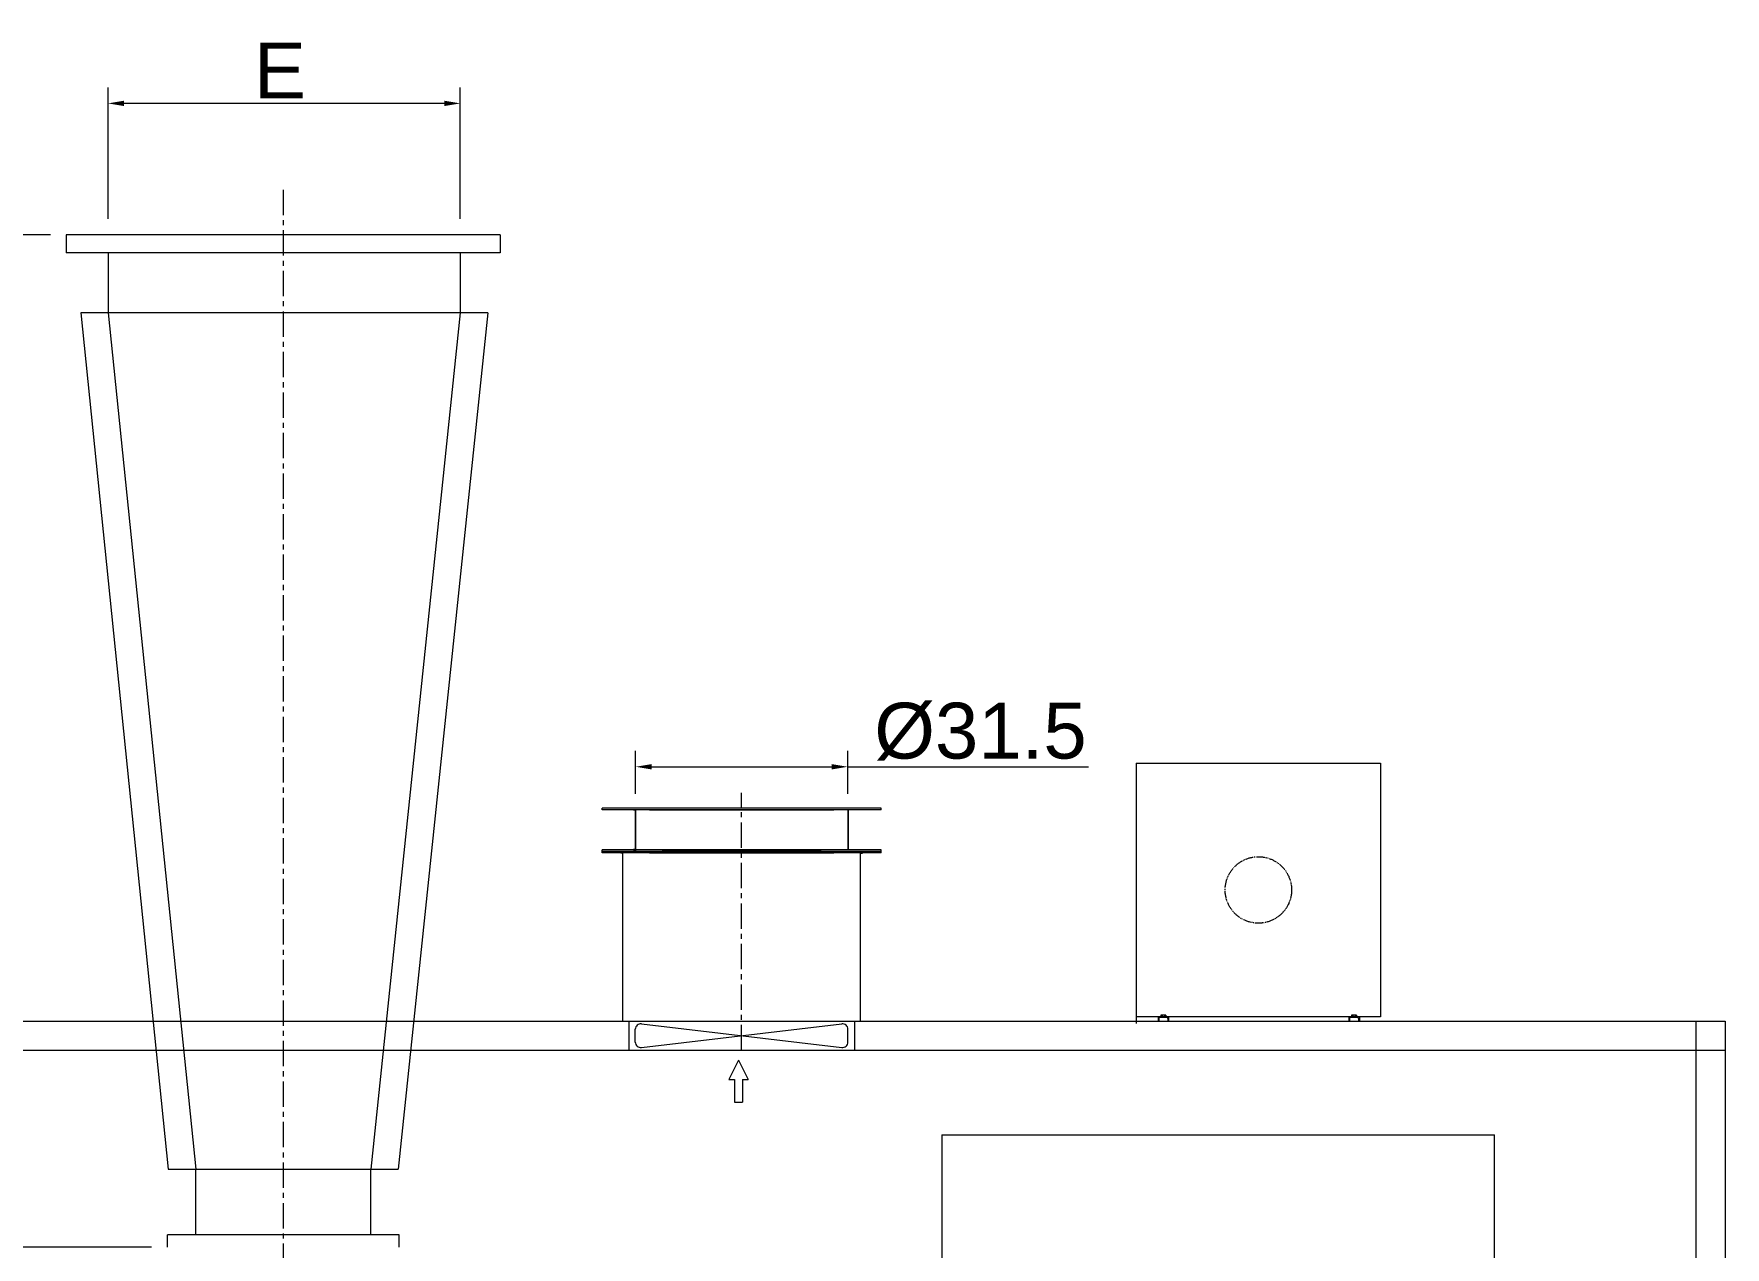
# Model space of a CAD drawing. Header units: inches. Extents: x -7 to 38035, y 41 to 29026.
# Drawn here: x 17080 to 23443, y 19866 to 24428 of the extents above; entities that cross this region are included whole.
import ezdxf

# ---------------------------------------------------------------- set-up
doc = ezdxf.new("R2010")
doc.units = ezdxf.units.IN
doc.header["$MEASUREMENT"] = 0
doc.linetypes.add('CENTER', pattern=[50.8, 31.75, -6.35, 6.35, -6.35])
doc.linetypes.add('EB_DASHDOTDOT', pattern=[45, 30, -3, 3, -3, 3, -3])
doc.layers.get('Defpoints').update_dxf_attribs({"lineweight": 5})
doc.layers.add('CAXA0', color=7, linetype='Continuous', lineweight=5)
doc.layers.add('CAXA1', color=5, linetype='CENTER', lineweight=5)
doc.styles.add('Roman', font='arial.ttf')
doc.styles.get("Standard").update_dxf_attribs({"font": 'arial.ttf'})
doc.dimstyles.new('ISO-25', dxfattribs={"dimscale": 30, "dimtxt": 1.5, "dimasz": 1.5, "dimexe": 2, "dimexo": 2, "dimtad": 1, "dimtih": 1, "dimtoh": 1, "dimdec": 1, "dimlfac": 0.03937, "dimdsep": 46, "dimtxsty": 'Standard', "dimcen": 2.5, "dimclrd": 7, "dimclre": 7, "dimclrt": 7, "dimadec": 0, "dimazin": 0, "dimtfac": 1, "dimtdec": 1, "dimtmove": 0, "dimatfit": 3, "dimfxl": 1, "dimlwd": 5, "dimlwe": 5, "dimarcsym": 0})

# ---------------------------------------------------------------- blocks, each defined once
blk = doc.blocks.new('*D231')
at = {"color": 7, "linetype": 'Continuous', "lineweight": 5, "transparency": 16777216}
for p, q in [((17359.7, 23732.3), (17359.7, 24226.7)), ((18684.5, 23732.3), (18684.5, 24226.7)), ((18624.5, 24166.7), (17419.7, 24166.7))]:
    blk.add_line(p, q, dxfattribs=at)
at = {"color": 7, "transparency": 16777216}
for points in [[(17419.7, 24176.7), (17419.7, 24156.7), (17359.7, 24166.7)], [(18624.5, 24176.7), (18624.5, 24156.7), (18684.5, 24166.7)]]:
    blk.add_solid(points, dxfattribs=at)
at = {"layer": 'Defpoints', "color": 0, "transparency": 16777216}
for p in [(17359.7, 24166.7), (17359.7, 23672.3), (18684.5, 23672.3)]:
    blk.add_point(p, dxfattribs=at)
at = {"color": 7, "lineweight": 5, "transparency": 16777216, "insert": (18006.1, 24290.4), "char_height": 210, "attachment_point": 5, "style": 'Roman'}
blk.add_mtext('E', dxfattribs=at)
blk = doc.blocks.new('*D232')
at = {"color": 7, "linetype": 'Continuous', "lineweight": 5, "transparency": 16777216}
for p, q in [((17142.4, 23672.3), (16360.1, 23672.3)), ((16420.1, 23612.3), (16420.1, 22035.4)), ((16420.1, 19925.9), (16420.1, 21787.9)), ((17523, 19865.9), (16360.1, 19865.9))]:
    blk.add_line(p, q, dxfattribs=at)
at = {"color": 7, "transparency": 16777216}
for points in [[(16410.1, 23612.3), (16430.1, 23612.3), (16420.1, 23672.3)], [(16410.1, 19925.9), (16430.1, 19925.9), (16420.1, 19865.9)]]:
    blk.add_solid(points, dxfattribs=at)
at = {"layer": 'Defpoints', "color": 0, "transparency": 16777216}
for p in [(17202.4, 23672.3), (16420.1, 19865.9), (17583, 19865.9)]:
    blk.add_point(p, dxfattribs=at)
at = {"color": 7, "lineweight": 5, "transparency": 16777216, "insert": (16420.1, 21911.7), "char_height": 210, "attachment_point": 5, "style": 'Roman'}
blk.add_mtext('F', dxfattribs=at)
blk = doc.blocks.new('*D234')
at = {"color": 7, "linetype": 'Continuous', "lineweight": 5, "transparency": 16777216}
for p, q in [((19343.9, 21570.1), (19343.9, 21732.2)), ((20141.9, 21571.1), (20141.9, 21732.2)), ((19403.9, 21672.2), (20081.9, 21672.2)), ((20141.9, 21672.2), (21048, 21672.2))]:
    blk.add_line(p, q, dxfattribs=at)
at = {"color": 7, "transparency": 16777216}
for points in [[(19403.9, 21682.2), (19403.9, 21662.2), (19343.9, 21672.2)], [(20081.9, 21682.2), (20081.9, 21662.2), (20141.9, 21672.2)]]:
    blk.add_solid(points, dxfattribs=at)
at = {"layer": 'Defpoints', "color": 0, "transparency": 16777216}
for p in [(20141.9, 21672.2), (19343.9, 21510.1), (20141.9, 21511.1)]:
    blk.add_point(p, dxfattribs=at)
at = {"color": 7, "lineweight": 5, "transparency": 16777216, "insert": (20641.5, 21804.1), "char_height": 210, "attachment_point": 5, "style": 'Roman'}
blk.add_mtext('%%C31.5', dxfattribs=at)

msp = doc.modelspace()

# ---------------------------------------------------------------- linework, layer by layer
at = {"color": 7, "lineweight": 5}
for p, q in [((18834.73, 23672.31), (17202.37, 23672.31)), ((17202.37, 23672.31), (17202.37, 23604.96)), ((18834.73, 23672.31), (18834.73, 23604.96)), ((18834.73, 23604.96), (17202.37, 23604.96)), ((17359.75, 23604.96), (17359.75, 23379.51)), ((18684.51, 23604.96), (18684.51, 23379.51)), ((18787.55, 23379.51), (17256.73, 23379.51)), ((17256.73, 23379.51), (17586.13, 20158.71)), ((17359.75, 23379.51), (17689.15, 20158.71)), ((18684.51, 23379.51), (18347.95, 20158.71)), ((18787.55, 23379.51), (18450.98, 20158.71)), ((20267.91, 21516.07), (19217.91, 21516.07)), ((19217.91, 21510.07), (19217.91, 21516.07)), ((20267.91, 21510.07), (19217.91, 21510.07)), ((19343.91, 21510.07), (19335.91, 21510.07)), ((19335.91, 21509.07), (19335.91, 21510.07)), ((19342.91, 21509.07), (19335.91, 21509.07)), ((19342.91, 21509.07), (19342.91, 21361.07)), ((19343.91, 21510.07), (19343.91, 21360.07)), ((19396.41, 21510.07), (20089.41, 21510.07)), ((19442.91, 21510.07), (20042.91, 21510.07)), ((20142.91, 21510.07), (20142.91, 21360.07)), ((20143.91, 21509.07), (20143.91, 21361.07)), ((20267.91, 21510.07), (20267.91, 21516.07)), ((19342.91, 21405.07), (19342.91, 21355.07)), ((19343.91, 21405.07), (19343.91, 21354.07)), ((20267.91, 21360.07), (19217.91, 21360.07)), ((19217.91, 21354.07), (19217.91, 21360.07)), ((20267.91, 21354.07), (19217.91, 21354.07)), ((19217.91, 21348.07), (19217.91, 21354.07)), ((20267.91, 21348.07), (19217.91, 21348.07)), ((19296.41, 21348.07), (19288.41, 21348.07)), ((19288.41, 21347.07), (19288.41, 21348.07)), ((19296.41, 21348.07), (19288.41, 21348.07)), ((19288.41, 21347.07), (19288.41, 21348.07)), ((19295.41, 21347.07), (19288.41, 21347.07)), ((19295.41, 21347.07), (19288.41, 21347.07)), ((19295.41, 20716.07), (19295.41, 21348.07)), ((19296.41, 20716.07), (19296.41, 21348.07)), ((20267.91, 21354.07), (19317.91, 21354.07)), ((19342.91, 21361.07), (19335.91, 21361.07)), ((19335.91, 21361.07), (19335.91, 21360.07)), ((19343.91, 21360.07), (19335.91, 21360.07)), ((19342.91, 21355.07), (19335.91, 21355.07)), ((19335.91, 21355.07), (19335.91, 21354.07)), ((19343.91, 21354.07), (19335.91, 21354.07)), ((19396.41, 21354.07), (20089.41, 21354.07)), ((19396.41, 21348.07), (20089.41, 21348.07)), ((19443.91, 21360.07), (20041.91, 21360.07)), ((19443.91, 21354.07), (20041.91, 21354.07)), ((20189.41, 21348.07), (20197.41, 21348.07)), ((20189.41, 21348.07), (20197.41, 21348.07)), ((20189.41, 20716.07), (20189.41, 21348.07)), ((20190.41, 20716.07), (20190.41, 21348.07)), ((20190.41, 21347.07), (20197.41, 21347.07)), ((20190.41, 21347.07), (20197.41, 21347.07)), ((20197.41, 21347.07), (20197.41, 21348.07)), ((20197.41, 21347.07), (20197.41, 21348.07)), ((20267.91, 21354.07), (20267.91, 21360.07)), ((20267.91, 21348.07), (20267.91, 21354.07)), ((16742.91, 20716.07), (23442.91, 20716.07)), ((19317.91, 20716.07), (19317.91, 20606.07)), ((19342.91, 20636.77), (19342.91, 20685.37)), ((19366.05, 20617.01), (20119.76, 20705.12)), ((19366.05, 20705.12), (20119.76, 20617.01)), ((20142.91, 20636.77), (20142.91, 20685.37)), ((20167.91, 20716.07), (20167.91, 20606.07)), ((23332.91, 20716.07), (23332.91, 16716.07)), ((23442.91, 20716.07), (23442.91, 16716.07)), ((16742.91, 20606.07), (23442.91, 20606.07)), ((19731.13, 20568.66), (19694.52, 20496.06)), ((19731.13, 20568.66), (19767.75, 20496.06)), ((19694.52, 20496.06), (19715.7, 20496.06)), ((19715.7, 20496.06), (19715.7, 20410.86)), ((19746.56, 20496.06), (19767.75, 20496.06)), ((19746.56, 20496.06), (19746.56, 20410.86)), ((19715.7, 20411.31), (19746.56, 20411.31)), ((20495.69, 20288.59), (22575.69, 20288.59)), ((20495.69, 20288.59), (20495.69, 17413.59)), ((22575.69, 17413.59), (22575.69, 20288.59)), ((17586.13, 20158.71), (18450.98, 20158.71)), ((17689.15, 19912.75), (17689.15, 20158.71)), ((18347.95, 19912.75), (18347.95, 20158.71)), ((18454.09, 19912.75), (17583.01, 19912.75)), ((17583.01, 19865.91), (17583.01, 19912.75)), ((18454.09, 19865.91), (18454.09, 19912.75))]:
    msp.add_line(p, q, dxfattribs=at)
for centre, start, end in [((19362.91, 20685.37), 80.959223, 180), ((20122.91, 20685.37), 0, 99.040777), ((19362.91, 20636.77), 180, 279.040777), ((20122.91, 20636.77), 260.959223, 0)]:
    msp.add_arc(centre, 20, start, end, dxfattribs=at)
at = {"layer": 'CAXA0', "color": 7, "linetype": 'Continuous', "lineweight": 5}
for p, q in [((21226.84, 21686.07), (22146.84, 21686.07)), ((21226.84, 21686.07), (21226.84, 20707.07)), ((22146.84, 21686.07), (22146.84, 20732.07)), ((22146.84, 20732.07), (21226.84, 20732.07)), ((21306.84, 20716.07), (22001.86, 20716.07)), ((21309.34, 20732.07), (21309.34, 20716.07)), ((21312.34, 20726.07), (21312.34, 20716.07)), ((21343.34, 20729.07), (21315.34, 20729.07)), ((21320.1, 20737.74), (21320.1, 20732.07)), ((21338.58, 20732.07), (21320.1, 20732.07)), ((21336.27, 20738.47), (21322.41, 20738.47)), ((21324.34, 20732.07), (21325.09, 20730.57)), ((21334.34, 20732.07), (21324.34, 20732.07)), ((21334.34, 20730.57), (21324.34, 20730.57)), ((21324.72, 20737.74), (21324.72, 20732.07)), ((21334.34, 20732.07), (21333.59, 20730.57)), ((21333.96, 20737.74), (21333.96, 20732.07)), ((21338.58, 20737.74), (21338.58, 20732.07)), ((21346.34, 20726.07), (21346.34, 20716.07)), ((21349.34, 20732.07), (21349.34, 20716.07)), ((22026.84, 20732.07), (22026.84, 20716.07)), ((22026.86, 20732.07), (22026.86, 20716.07)), ((22029.84, 20726.07), (22029.84, 20716.07)), ((22060.84, 20729.07), (22032.84, 20729.07)), ((22060.86, 20729.07), (22032.86, 20729.07)), ((22037.6, 20737.74), (22037.6, 20732.07)), ((22053.77, 20738.47), (22039.91, 20738.47)), ((22042.22, 20737.74), (22042.22, 20732.07)), ((22051.46, 20737.74), (22051.46, 20732.07)), ((22056.08, 20737.74), (22056.08, 20732.07)), ((22063.84, 20726.07), (22063.84, 20716.07)), ((22066.84, 20732.07), (22066.84, 20716.07))]:
    msp.add_line(p, q, dxfattribs=at)
at = {"layer": 'CAXA0', "color": 7, "linetype": 'EB_DASHDOTDOT', "lineweight": 5}
msp.add_circle((21686.84, 21209.07), 125, dxfattribs=at)
at = {"layer": 'CAXA0', "color": 7, "linetype": 'Continuous', "lineweight": 5}
for centre, radius, start, end in [((21315.34, 20726.07), 3, 90, 180), ((21322.41, 20734.44), 4.02, 54.969964, 125.030036), ((21329.34, 20723.47), 15, 72.066067, 107.933933), ((21336.27, 20734.44), 4.02, 54.969964, 125.030036), ((21343.34, 20726.07), 3, 0, 90), ((22032.84, 20726.07), 3, 90, 180), ((22039.91, 20734.44), 4.02, 54.969964, 125.030036), ((22046.84, 20723.47), 15, 72.066067, 107.933933), ((22053.77, 20734.44), 4.02, 54.969964, 125.030036), ((22060.84, 20726.07), 3, 0, 90)]:
    msp.add_arc(centre, radius, start, end, dxfattribs=at)
at = {"layer": 'CAXA1', "linetype": 'CENTER', "lineweight": 5, "ltscale": 3}
for p, q in [((18018.55, 23841.8), (18018.55, 17120.17)), ((19742.91, 20606.07), (19742.91, 21574.51))]:
    msp.add_line(p, q, dxfattribs=at)

# ---------------------------------------------------------------- dimensions: what is measured, and where the dimension line sits
at = {"color": 7, "lineweight": 5}
for base, p1, p2, angle, text, picture, middle in [((17359.75, 24166.67), (18684.51, 23672.31), (17359.75, 23672.31), 180, 'E', '*D231', (18006.08, 24166.67)), ((16420.09, 19865.91), (17202.37, 23672.31), (17583.01, 19865.91), 90, 'F', '*D232', (16420.09, 21911.69))]:
    dim = msp.add_linear_dim(base=base, p1=p1, p2=p2, angle=angle, text=text, dimstyle='ISO-25', override={"dimtxt": 7, "dimasz": 2, "dimpost": '\\X', "dimtxsty": 'Roman'}, dxfattribs=at)
    dim.commit()
    dim.dimension.update_dxf_attribs({"geometry": picture, "text_midpoint": middle, "dimtype": 160})
dim = msp.add_linear_dim(base=(20141.91, 21672.23), p1=(19343.91, 21510.07), p2=(20141.91, 21511.07), text='%%C31.5', dimstyle='ISO-25', override={"dimtxt": 7, "dimasz": 2, "dimpost": '\\X', "dimtxsty": 'Roman'}, dxfattribs=at)
dim.commit()
dim.dimension.update_dxf_attribs({"geometry": '*D234', "text_midpoint": (20641.52, 21672.23), "dimtype": 160})

doc.saveas('drawing.dxf')
